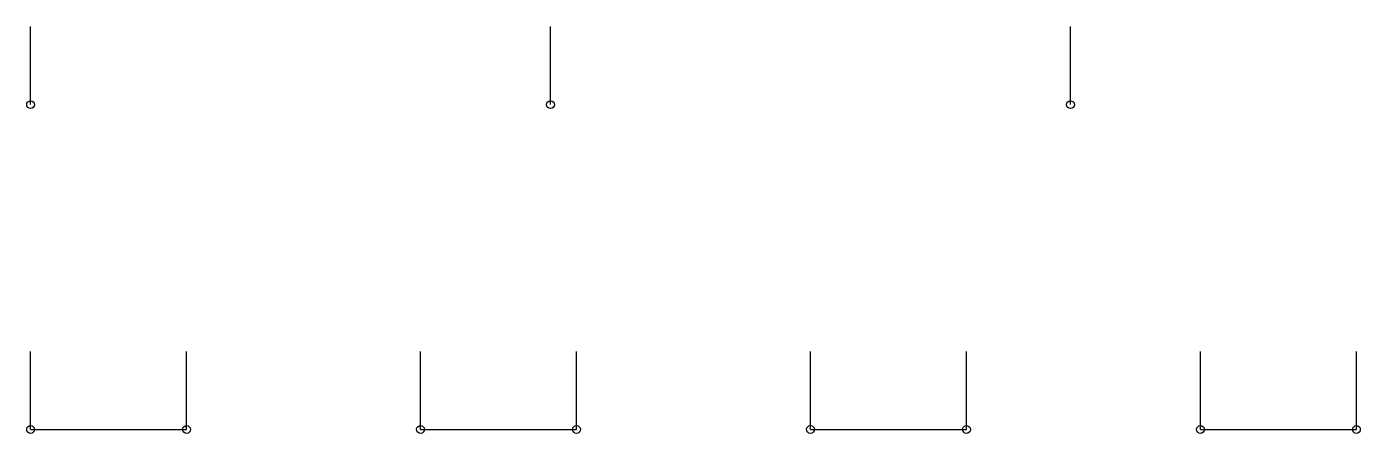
# Model space of a CAD drawing. Header units: metres. Extents: x 0 to 102, y 0 to 31.
import ezdxf

# ---------------------------------------------------------------- set-up
doc = ezdxf.new("R2010")
doc.units = ezdxf.units.M
doc.layers.add('HIDRANTE', color=1, linetype='Continuous')
doc.layers.add('MOBILIARIO', color=3, linetype='Continuous')

# ---------------------------------------------------------------- blocks, each defined once
blk = doc.blocks.new('POSTE')
at = {"layer": 'MOBILIARIO'}
blk.add_line((0, 0), (0, 6), dxfattribs=at)
blk.add_circle((0, 0), 0.3, dxfattribs=at)
blk = doc.blocks.new('CONJUNTO_ILUMINACAO')
at = {"layer": 'MOBILIARIO'}
blk.add_lwpolyline([(0, 0), (12, 0)], dxfattribs=at)
for p in [(0, 0), (12, 0)]:
    blk.add_blockref('POSTE', p)

msp = doc.modelspace()

# ---------------------------------------------------------------- block references
at = {"layer": 'HIDRANTE'}
for p in [(0, 25), (40, 25), (80, 25)]:
    msp.add_blockref('POSTE', p, dxfattribs=at)
at = {"layer": 'MOBILIARIO'}
for p in [(0, 0), (30, 0), (60, 0), (90, 0)]:
    msp.add_blockref('CONJUNTO_ILUMINACAO', p, dxfattribs=at)

doc.saveas('drawing.dxf')
